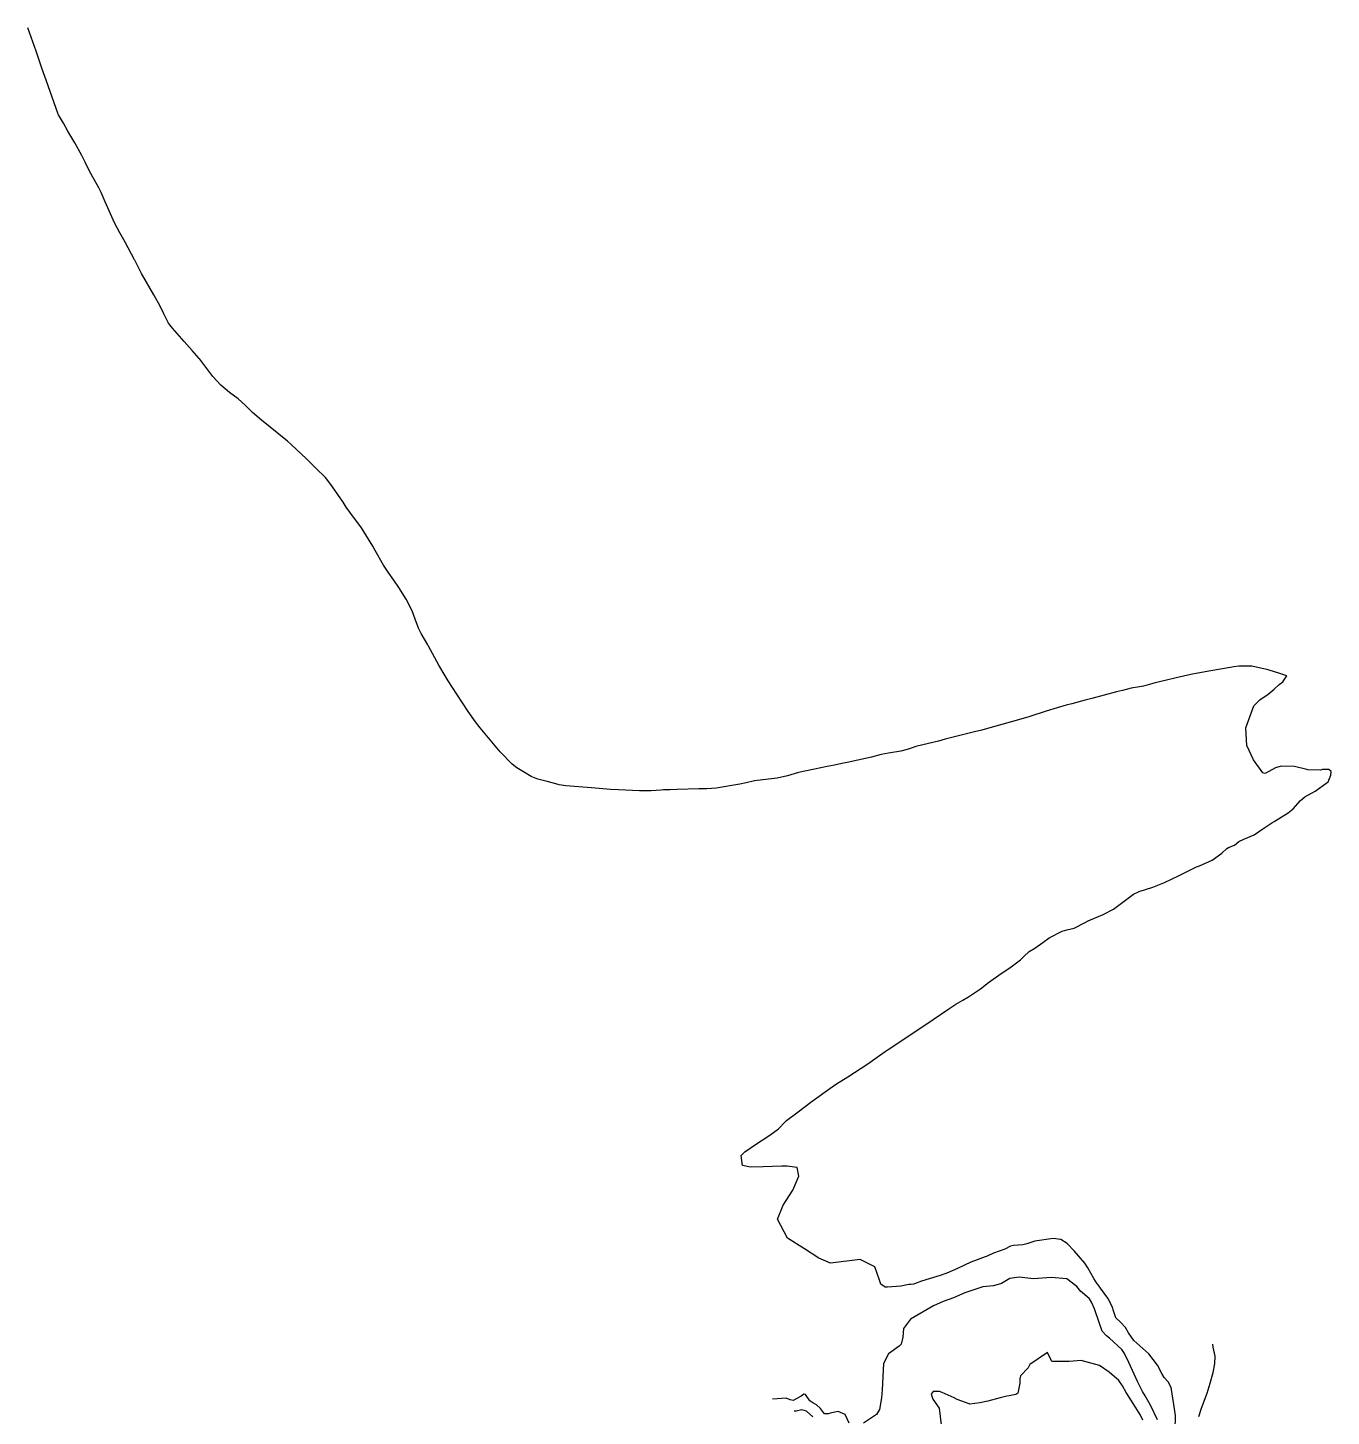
# Model space of a CAD drawing. Header units: feet. Extents: x 1313198 to 1317500, y 385000 to 389511.
# Drawn here: x 1315030 to 1315650, y 388850 to 389511 of the extents above; entities that cross this region are included whole.
import ezdxf

# ---------------------------------------------------------------- set-up
doc = ezdxf.new("R2010")
doc.units = ezdxf.units.FT
doc.layers.add('C-TOPO-MAJR', color=32, linetype='CONTINUOUS')

msp = doc.modelspace()

# ---------------------------------------------------------------- linework, layer by layer
at = {"layer": 'C-TOPO-MAJR'}
for points in [[(1315575.87, 388843.36), (1315576.09, 388850.38), (1315575.29, 388855.62), (1315574, 388863.65), (1315572.6, 388866.37), (1315570.71, 388868.47), (1315569.5, 388870.38), (1315567.47, 388874.43), (1315563.32, 388879.8), (1315556.27, 388886.04), (1315553.68, 388889.83), (1315552.19, 388892.29), (1315549.79, 388894.91), (1315547.64, 388896.92), (1315546.63, 388899.73), (1315545.92, 388902.25), (1315543.78, 388906.31), (1315540.39, 388911.08), (1315539.22, 388912.58), (1315538.77, 388913.15), (1315537.12, 388915.65), (1315534.32, 388920.78), (1315532.81, 388922.98), (1315527.75, 388928.78), (1315524.47, 388932.32), (1315521.43, 388934.25), (1315517.8, 388934.68), (1315509.13, 388933.47), (1315505.17, 388932.11), (1315503.4, 388931.66), (1315498.96, 388931.4), (1315497.51, 388931.01), (1315494.78, 388929.62), (1315489.43, 388927.63), (1315486.34, 388926.3), (1315485.47, 388925.89), (1315481.67, 388924.51), (1315478.6, 388923.42), (1315472.17, 388920.46), (1315467.08, 388918.16), (1315466.67, 388918.01), (1315463.96, 388917.12), (1315455.12, 388914.29), (1315451.83, 388913.03), (1315451.38, 388912.91), (1315449.95, 388912.86), (1315449, 388912.73), (1315445.22, 388912.05), (1315438.95, 388911.57), (1315437.85, 388911.55), (1315435.75, 388912.88), (1315435.04, 388914.85), (1315432.93, 388921.19), (1315425.91, 388924.66), (1315411.83, 388922.96), (1315406.23, 388925.32), (1315399.42, 388929.76), (1315391.22, 388934.85), (1315386.45, 388943.92), (1315389.19, 388950.55), (1315393.85, 388957.69), (1315396.76, 388964.34), (1315395.96, 388968.43), (1315392.28, 388969), (1315391.11, 388969.08), (1315388.56, 388969.19), (1315379.74, 388968.87), (1315373.74, 388968.7), (1315369.86, 388969.43), (1315369.27, 388974.25), (1315370.98, 388975.99), (1315376.07, 388979.39), (1315382.88, 388983.91), (1315386.97, 388986.88), (1315390.31, 388990.33), (1315390.89, 388990.87), (1315395.69, 388994.5), (1315403.1, 389000.05), (1315412.6, 389006.93), (1315414.61, 389008.27), (1315420.08, 389011.61), (1315429.52, 389017.82), (1315435.15, 389021.86), (1315437.79, 389023.72), (1315439.19, 389024.68), (1315449, 389031.26), (1315460.66, 389039.05), (1315468.15, 389044.12), (1315471.44, 389046.22), (1315474.75, 389048.25), (1315477.42, 389049.83), (1315483.2, 389053.58), (1315487.02, 389056.6), (1315492.96, 389060.86), (1315497.13, 389063.52), (1315502.27, 389067.38), (1315503.86, 389069.04), (1315506.43, 389071.35), (1315508.99, 389072.91), (1315512.9, 389075.61), (1315515.91, 389077.85), (1315522, 389081.03), (1315524.24, 389081.62), (1315527.76, 389082.44), (1315533.05, 389085.23), (1315534.44, 389085.99), (1315541.61, 389088.91), (1315546.55, 389091.59), (1315550.27, 389094.36), (1315556.09, 389098.62), (1315558.78, 389099.93), (1315565.19, 389102.04), (1315570.8, 389104.2), (1315577.54, 389107.41), (1315586.06, 389111.64), (1315587.39, 389112.22), (1315593.42, 389114.93), (1315598.06, 389118.22), (1315600.5, 389120.47), (1315601.35, 389120.85), (1315604.19, 389122.02), (1315606.19, 389123.76), (1315608.5, 389124.91), (1315613.55, 389126.96), (1315617.59, 389129.72), (1315621.92, 389132.67), (1315623.03, 389133.32), (1315629.74, 389137.38), (1315632.12, 389139.33), (1315635.53, 389143.2), (1315637.68, 389145.07), (1315642.62, 389147.68), (1315648.66, 389152.11), (1315650.01, 389155.27), (1315650.19, 389157.07), (1315649.08, 389158.03), (1315646.01, 389157.99), (1315645.03, 389157.8), (1315639.11, 389157.85), (1315638.54, 389157.97), (1315632.68, 389159.53), (1315626.32, 389159.67), (1315623.7, 389158.79), (1315618.71, 389156.21), (1315617.68, 389156.46), (1315613.24, 389162.67), (1315610, 389169.4), (1315609.56, 389177.86), (1315610.74, 389181.39), (1315613.39, 389188.31), (1315616.18, 389191.26), (1315620.24, 389193.99), (1315622.96, 389196.3), (1315625.44, 389198.47), (1315627.22, 389199.77), (1315629.04, 389202.66), (1315624.27, 389204.25), (1315623.67, 389204.35), (1315620.12, 389205.46), (1315612.45, 389207.23), (1315609.45, 389207.27), (1315606.15, 389207.19), (1315603.87, 389206.97), (1315602.11, 389206.66), (1315592.9, 389205.07), (1315586.65, 389203.91), (1315583.39, 389203.22), (1315576.29, 389201.63), (1315571.04, 389200.4), (1315566.41, 389199.28), (1315560.78, 389197.79), (1315558.88, 389197.41), (1315554.97, 389196.74), (1315550.8, 389195.72), (1315547.98, 389194.99), (1315536.13, 389191.89), (1315532.97, 389191.01), (1315526.74, 389189.32), (1315524.03, 389188.61), (1315519.74, 389187.44), (1315514.44, 389185.86), (1315506.6, 389183.27), (1315506.21, 389183.15), (1315501.33, 389181.77), (1315485.42, 389177.3), (1315483.87, 389176.82), (1315483.18, 389176.65), (1315480.93, 389176.16), (1315466.44, 389172.46), (1315463.17, 389171.57), (1315461.17, 389171.05), (1315452.47, 389168.95), (1315450.59, 389168.37), (1315448.24, 389167.51), (1315445.24, 389166.74), (1315439.38, 389165.82), (1315435.91, 389165.14), (1315431.22, 389163.96), (1315424.75, 389162.43), (1315419.72, 389161.43), (1315417.12, 389160.86), (1315413.64, 389160.14), (1315410.17, 389159.49), (1315404.07, 389158.21), (1315396.58, 389156.54), (1315391.3, 389155.1), (1315386.33, 389153.89), (1315376.92, 389152.78), (1315375.5, 389152.58), (1315371.64, 389151.76), (1315368.62, 389151.11), (1315357.29, 389149.14), (1315352.81, 389148.89), (1315351.68, 389148.91), (1315349, 389148.86), (1315338.75, 389148.47), (1315335.38, 389148.41), (1315332.29, 389148.32), (1315331.13, 389148.23), (1315326.32, 389147.94), (1315320.81, 389147.94), (1315310.84, 389148.28), (1315307.08, 389148.5), (1315298, 389149.24), (1315285.73, 389150.34), (1315282.5, 389150.78), (1315279.83, 389151.49), (1315276.86, 389152.39), (1315272.46, 389153.46), (1315269.2, 389154.68), (1315265.53, 389156.85), (1315262.41, 389158.87), (1315260.13, 389160.63), (1315254.47, 389166.38), (1315244.94, 389177.93), (1315242.8, 389180.71), (1315239.25, 389185.72), (1315233.88, 389193.91), (1315229.71, 389200.32), (1315228.32, 389202.61), (1315225.26, 389207.79), (1315220.34, 389216.85), (1315219.98, 389217.48), (1315216.8, 389222.79), (1315215.6, 389225.39), (1315214.03, 389229.65), (1315212.51, 389233.62), (1315209.67, 389239.2), (1315206.16, 389244.69), (1315203.76, 389248.16), (1315201.13, 389251.96), (1315198.93, 389255.31), (1315194.96, 389262.28), (1315193.88, 389264.32), (1315188.47, 389273.05), (1315182.88, 389280.58), (1315181.19, 389283.03), (1315179.65, 389285.43), (1315174.65, 389292.65), (1315171.96, 389296.3), (1315171.23, 389297.15), (1315166.93, 389301.46), (1315162.22, 389305.94), (1315154.91, 389312.87), (1315153.23, 389314.35), (1315140.83, 389324.48), (1315136.58, 389328.08), (1315135.5, 389329.09), (1315133.11, 389331.51), (1315129.64, 389334.56), (1315125.59, 389337.57), (1315121.52, 389341.06), (1315117.63, 389345.25), (1315111.4, 389353.4), (1315111.14, 389353.74), (1315107.79, 389357.63), (1315104, 389361.92), (1315102.94, 389363.15), (1315098.39, 389368.19), (1315096.54, 389370.58), (1315094.25, 389374.97), (1315092.56, 389378.66), (1315089.59, 389384.1), (1315083.65, 389394.26), (1315080.48, 389400.55), (1315080.37, 389400.78), (1315075.92, 389409.17), (1315073.4, 389413.61), (1315070.82, 389418.41), (1315066.39, 389428.45), (1315064.5, 389432.83), (1315063.38, 389435.05), (1315061.16, 389438.97), (1315059.14, 389442.61), (1315056.85, 389447.32), (1315055.35, 389450.38), (1315051.92, 389456.49), (1315048.59, 389462.04), (1315046.56, 389465.78), (1315044.14, 389469.82), (1315044, 389470.09), (1315038.36, 389486.29), (1315037.04, 389489.84), (1315036.05, 389492.51), (1315033.45, 389500.21), (1315029.53, 389511.27)], [(1315567.41, 388848.3), (1315564.1, 388855.25), (1315561.52, 388859.79), (1315560.38, 388861.8), (1315559.57, 388863.43), (1315558.18, 388866.3), (1315556.28, 388870.03), (1315553.79, 388875.6), (1315551.7, 388879.85), (1315550.41, 388881.77), (1315544.67, 388887.3), (1315543.18, 388888.26), (1315541.06, 388890.61), (1315539.76, 388894.66), (1315537.53, 388901.26), (1315536.11, 388904.43), (1315535.08, 388905.89), (1315531.56, 388908.93), (1315531.04, 388909.46), (1315529.1, 388911.84), (1315524.35, 388915.54), (1315516.81, 388916.07), (1315508.48, 388915.44), (1315501.64, 388916.35), (1315497.17, 388915.69), (1315493.16, 388913.27), (1315489.32, 388912.22), (1315484.29, 388911.7), (1315475.8, 388908.81), (1315470.36, 388906.51), (1315465.35, 388904.71), (1315460.86, 388902.65), (1315449.92, 388896.28), (1315446.52, 388891.8), (1315446.27, 388887.67), (1315445.41, 388884.35), (1315444.47, 388883.46), (1315439.37, 388879.74), (1315437.06, 388875.21), (1315436.32, 388862.55), (1315436, 388858.82), (1315435.06, 388853.19), (1315433.68, 388850.94), (1315427.47, 388846.72)], [(1315587.08, 388849.85), (1315588.44, 388853.88), (1315591.1, 388861.02), (1315592.59, 388865.75), (1315594, 388870.83), (1315594.75, 388875.01), (1315594.86, 388878.66), (1315594.05, 388882.88), (1315593.75, 388884.4)], [(1315560.45, 388848.15), (1315559.35, 388850.49), (1315557.06, 388854.42), (1315552.93, 388860.91), (1315552.6, 388861.4), (1315550.87, 388864.52), (1315549.11, 388867.03), (1315544.43, 388870.97), (1315539.86, 388874.27), (1315531.12, 388876.54), (1315525.36, 388876.13), (1315517.33, 388876.09), (1315516.92, 388876.47), (1315515.03, 388880.47), (1315506.7, 388874.68), (1315505.96, 388873.16), (1315502.18, 388869.21), (1315501.88, 388867.8), (1315501.97, 388865.75), (1315500.99, 388861.1), (1315500, 388860.32), (1315496.86, 388859.75), (1315495.75, 388859.55), (1315492.56, 388858.87), (1315486.64, 388857.28), (1315482.86, 388856.47), (1315480.41, 388856.17), (1315478.15, 388855.85), (1315477.73, 388855.89), (1315472.11, 388858.09), (1315470.6, 388858.73), (1315464.95, 388861.36), (1315463.68, 388861.82), (1315460.72, 388861.87), (1315459.62, 388860.49), (1315460.49, 388858.11), (1315463.49, 388853.94), (1315464.64, 388844.73)], [(1315420.72, 388846.79), (1315418.75, 388850.83), (1315415.37, 388852.25), (1315411.66, 388851.49), (1315410.87, 388851.19), (1315408.9, 388851.25), (1315407.01, 388853.78), (1315405.11, 388855.45), (1315403.37, 388856.39), (1315401.94, 388857.39), (1315399.83, 388860.37), (1315399.04, 388860.56), (1315397.73, 388859.58), (1315394.04, 388857.55), (1315392.49, 388857.87), (1315390.67, 388858.61), (1315384.13, 388858.22)], [(1315403.37, 388849.77), (1315400.33, 388852.51), (1315398.14, 388853.07), (1315395.36, 388852.47), (1315394.4, 388852.46)]]:
    msp.add_lwpolyline(points, dxfattribs=at)

doc.saveas('drawing.dxf')
